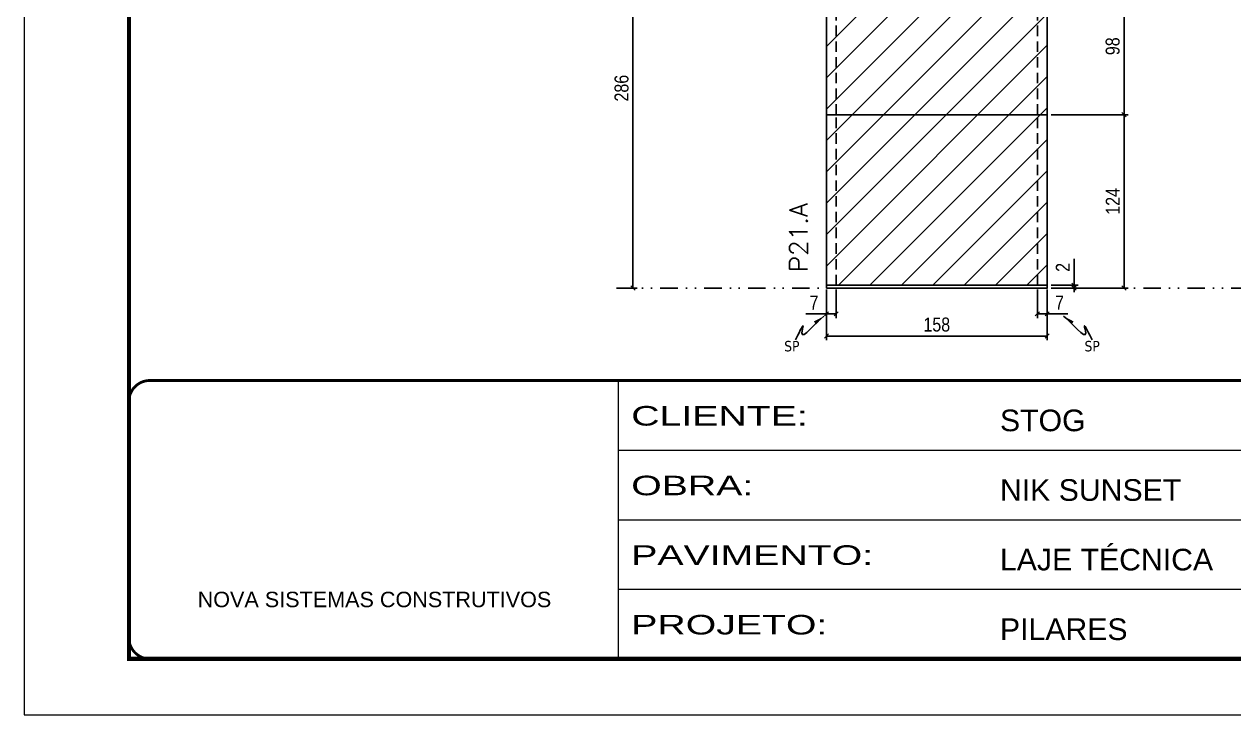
# Model space of a CAD drawing. Extents: x 808 to 7089, y -98 to 17032.
# Drawn here: x 3992 to 4858, y 10240 to 10734 of the extents above; entities that cross this region are included whole.
import ezdxf

# ---------------------------------------------------------------- set-up
doc = ezdxf.new("R2010")
doc.units = 0
for name, pattern in [('CONTINUO', [0]), ('DASHED', [0.75, 0.5, -0.25]), ('DIVIDE2', [0.625, 0.25, -0.125, 0, -0.125, 0, -0.125]), ('HIDDEN', [0.375, 0.25, -0.125])]:
    doc.linetypes.add(name, pattern=pattern)
for name, color, linetype in [('COTA', 241, 'Continuous'), ('Nível', 160, 'Continuous'), ('Painéis', 200, 'Continuous'), ('Sarrafo de Pressão', 42, 'HIDDEN'), ('texto', 7, 'Continuous')]:
    doc.layers.add(name, color=color, linetype=linetype)
for name, color, linetype, lineweight in [('Folhas', 255, 'Continuous', 9), ('REAPROVEITAMENTO', 251, 'Continuous', 9), ('SARRAFO DE PRESSAO', 251, 'DASHED', 9), ('Texto Seção', 7, 'Continuous', 15)]:
    doc.layers.add(name, color=color, linetype=linetype, lineweight=lineweight)
doc.styles.add('ARIAL', font='arial.ttf')
doc.styles.add('COTA TECNICA', font='techl___.ttf', dxfattribs={"height": 10})
doc.styles.add('COTA TECNICA-50', font='techl___.ttf', dxfattribs={"height": 10})
doc.styles.add('REGUA-120', font='ROMANS.shx', dxfattribs={"height": 15})
doc.styles.get("Standard").update_dxf_attribs({"font": 'arial.ttf'})
doc.styles.add('Tecnologia', font='')
doc.styles.get('Tecnologia').set_extended_font_data('Forgotten Futurist')
doc.dimstyles.new('COTA PAINEL-50', dxfattribs={"dimtxt": 10, "dimasz": 3, "dimexe": 3, "dimexo": 3, "dimgap": 3, "dimtad": 1, "dimdec": 1, "dimzin": 12, "dimdsep": 46, "dimtxsty": 'COTA TECNICA-50', "dimblk1": 'OBLIQUE', "dimblk2": 'OBLIQUE', "dimsah": 1, "dimcen": 0.9, "dimclrd": 4, "dimclre": 4, "dimclrt": 240, "dimadec": 1, "dimazin": 3, "dimtfac": 1, "dimtdec": 1, "dimtmove": 0, "dimatfit": 3, "dimfxl": 1, "dimtolj": 1, "dimtzin": 12, "dimarcsym": 0})
doc.dimstyles.new('PAINEL', dxfattribs={"dimtxt": 10, "dimasz": 3, "dimexe": 3, "dimexo": 3, "dimgap": 3, "dimtad": 1, "dimdec": 1, "dimzin": 12, "dimdsep": 46, "dimtxsty": 'COTA TECNICA', "dimblk1": 'OBLIQUE', "dimblk2": 'OBLIQUE', "dimsah": 1, "dimcen": 0.9, "dimclrd": 4, "dimclre": 4, "dimclrt": 240, "dimadec": 1, "dimazin": 3, "dimtfac": 1, "dimtdec": 1, "dimtmove": 0, "dimatfit": 3, "dimfxl": 1, "dimtolj": 1, "dimtzin": 12, "dimarcsym": 0})
doc.dimstyles.get("Standard").update_dxf_attribs({"dimtxt": 0.18, "dimasz": 0.18, "dimexe": 0.18, "dimexo": 0.0625, "dimgap": 0.09, "dimtad": 0, "dimtih": 1, "dimtoh": 1, "dimdec": 4, "dimzin": 0, "dimdsep": 46, "dimtxsty": 'Standard', "dimcen": 0.09, "dimadec": 0, "dimazin": 0, "dimtfac": 1, "dimtdec": 4, "dimtofl": 0, "dimtmove": 0, "dimatfit": 3, "dimfxl": 1, "dimtolj": 1, "dimtzin": 0, "dimarcsym": 0})

# ---------------------------------------------------------------- blocks, each defined once
blk = doc.blocks.new('9999999999')
at = {"color": 30, "linetype": 'CONTINUO'}
for p, q in [((98564.56, 34230.21), (98564.56, 34429.45)), ((98564.56, 34379.64), (99583.98, 34379.64)), ((98564.56, 34329.83), (99487.98, 34329.83)), ((98564.56, 34280.02), (99487.98, 34280.02))]:
    blk.add_line(p, q, dxfattribs=at)
at = {"color": 30, "linetype": 'CONTINUO', "const_width": 2}
blk.add_lwpolyline([(99583.98, 34230.21), (99583.98, 34414.45, 0.414214), (99568.98, 34429.45), (98228.98, 34429.45, 0.414214), (98213.98, 34414.45), (98213.98, 34245.21, 0.414214), (98228.98, 34230.21), (99583.98, 34230.21)], format="xyb", dxfattribs=at)
at = {"layer": 'Folhas'}
blk.add_lwpolyline([(98138.98, 34190.21), (99623.98, 34190.21), (99623.98, 35240.21), (98138.98, 35240.21)], close=True, dxfattribs=at)
at = {"layer": 'Folhas', "color": 30, "const_width": 3}
blk.add_lwpolyline([(98213.98, 34230.21), (99583.98, 34230.21), (99583.98, 35200.21), (98213.98, 35200.21)], close=True, dxfattribs=at)
at = {"color": 7, "linetype": 'Continuous', "ltscale": 5, "style": 'ARIAL'}
for s, height, p in [('STOG', 15.483, (98837.68, 34393.13)), ('NIK SUNSET', 15.483, (98837.68, 34343.32)), ('LAJE TÉCNICA', 15.4829, (98837.68, 34293.51)), ('NOVA SISTEMAS CONSTRUTIVOS', 11.0592, (98263.19, 34267.21)), ('PILARES', 15.483, (98837.68, 34243.7))]:
    blk.add_text(s, height=height, dxfattribs=at).set_placement(p)
at = {"layer": 'Folhas', "color": 7, "style": 'Tecnologia', "width": 1.5}
for s, p in [('CLIENTE:', (98573.65, 34397.17)), ('OBRA:', (98573.65, 34347.31)), ('PAVIMENTO:', (98573.65, 34297.5)), ('PROJETO:', (98573.65, 34247.69))]:
    blk.add_text(s, height=14, dxfattribs=at).set_placement(p)
blk = doc.blocks.new('_Oblique')
at = {"color": 0, "linetype": 'ByBlock', "lineweight": -2}
blk.add_line((-0.5, -0.5), (0.5, 0.5), dxfattribs=at)
blk = doc.blocks.new('*D754')
at = {"layer": 'COTA', "color": 4, "lineweight": -2, "transparency": 16777216}
for p, q in [((4418.71, 10831.02), (4430.57, 10831.02)), ((4427.57, 10545.02), (4427.57, 10831.02)), ((4418.71, 10545.02), (4430.57, 10545.02))]:
    blk.add_line(p, q, dxfattribs=at)
at = {"layer": 'Defpoints', "color": 0, "transparency": 16777216}
for p in [(4415.71, 10831.02), (4427.57, 10831.02), (4415.71, 10545.02)]:
    blk.add_point(p, dxfattribs=at)
at = {"layer": 'COTA', "color": 4, "lineweight": -2, "transparency": 16777216, "xscale": 3, "yscale": 3, "zscale": 3}
for p, rotation in [((4427.57, 10831.02), 90), ((4427.57, 10545.02), 270)]:
    blk.add_blockref('_Oblique', p, dxfattribs=dict(at, rotation=rotation))
at = {"layer": 'COTA', "color": 240, "transparency": 16777216, "insert": (4419.44, 10688.02), "char_height": 10, "attachment_point": 5, "rotation": 90, "style": 'COTA TECNICA-50'}
blk.add_mtext('\\A1;286', dxfattribs=at)
blk = doc.blocks.new('*D718')
at = {"layer": 'COTA', "color": 4, "lineweight": -2, "transparency": 16777216}
for p, q in [((4566.12, 10544.02), (4566.12, 10507.65)), ((4724.12, 10544.02), (4724.12, 10507.65)), ((4724.12, 10510.65), (4566.12, 10510.65))]:
    blk.add_line(p, q, dxfattribs=at)
at = {"layer": 'Defpoints', "color": 0, "transparency": 16777216}
for p in [(4566.12, 10547.02), (4724.12, 10547.02), (4566.12, 10510.65)]:
    blk.add_point(p, dxfattribs=at)
at = {"layer": 'COTA', "color": 4, "lineweight": -2, "transparency": 16777216, "xscale": 3, "yscale": 3, "zscale": 3, "rotation": 180}
blk.add_blockref('_Oblique', (4566.12, 10510.65), dxfattribs=at)
at = {"layer": 'COTA', "color": 4, "lineweight": -2, "transparency": 16777216, "xscale": 3, "yscale": 3, "zscale": 3}
blk.add_blockref('_Oblique', (4724.12, 10510.65), dxfattribs=at)
at = {"layer": 'COTA', "color": 240, "transparency": 16777216, "insert": (4645.12, 10518.79), "char_height": 10, "attachment_point": 5, "style": 'COTA TECNICA'}
blk.add_mtext('\\A1;158', dxfattribs=at)
blk = doc.blocks.new('*D719')
at = {"layer": 'COTA', "color": 4, "lineweight": -2, "transparency": 16777216}
for p, q in [((4717.12, 10544.02), (4717.12, 10523.5)), ((4724.12, 10542.02), (4724.12, 10523.5)), ((4717.12, 10526.5), (4724.12, 10526.5)), ((4724.12, 10526.5), (4738.85, 10526.5))]:
    blk.add_line(p, q, dxfattribs=at)
at = {"layer": 'Defpoints', "color": 0, "transparency": 16777216}
for p in [(4717.12, 10547.02), (4724.12, 10545.02), (4724.12, 10526.5)]:
    blk.add_point(p, dxfattribs=at)
at = {"layer": 'COTA', "color": 4, "lineweight": -2, "transparency": 16777216, "xscale": 3, "yscale": 3, "zscale": 3, "rotation": 180}
blk.add_blockref('_Oblique', (4717.12, 10526.5), dxfattribs=at)
at = {"layer": 'COTA', "color": 4, "lineweight": -2, "transparency": 16777216, "xscale": 3, "yscale": 3, "zscale": 3}
blk.add_blockref('_Oblique', (4724.12, 10526.5), dxfattribs=at)
at = {"layer": 'COTA', "color": 240, "transparency": 16777216, "insert": (4732.99, 10534.58), "char_height": 10, "attachment_point": 5, "style": 'COTA TECNICA-50'}
blk.add_mtext('\\A1;7', dxfattribs=at)
blk = doc.blocks.new('*D720')
at = {"layer": 'COTA', "color": 4, "lineweight": -2, "transparency": 16777216}
for p, q in [((4566.12, 10542.02), (4566.12, 10523.5)), ((4573.12, 10544.02), (4573.12, 10523.5)), ((4566.12, 10526.5), (4551.39, 10526.5)), ((4573.12, 10526.5), (4566.12, 10526.5))]:
    blk.add_line(p, q, dxfattribs=at)
at = {"layer": 'Defpoints', "color": 0, "transparency": 16777216}
for p in [(4566.12, 10545.02), (4573.12, 10547.02), (4566.12, 10526.5)]:
    blk.add_point(p, dxfattribs=at)
at = {"layer": 'COTA', "color": 4, "lineweight": -2, "transparency": 16777216, "xscale": 3, "yscale": 3, "zscale": 3, "rotation": 180}
blk.add_blockref('_Oblique', (4566.12, 10526.5), dxfattribs=at)
at = {"layer": 'COTA', "color": 4, "lineweight": -2, "transparency": 16777216, "xscale": 3, "yscale": 3, "zscale": 3}
blk.add_blockref('_Oblique', (4573.12, 10526.5), dxfattribs=at)
at = {"layer": 'COTA', "color": 240, "transparency": 16777216, "insert": (4557.25, 10534.58), "char_height": 10, "attachment_point": 5, "style": 'COTA TECNICA-50'}
blk.add_mtext('\\A1;7', dxfattribs=at)
blk = doc.blocks.new('*D721')
at = {"layer": 'COTA', "color": 4, "linetype": 'ByBlock', "lineweight": -2, "transparency": 16777216}
for p, q in [((4727.12, 10669.02), (4782.2, 10669.02)), ((4779.2, 10545.02), (4779.2, 10669.02)), ((4727.12, 10545.02), (4782.2, 10545.02))]:
    blk.add_line(p, q, dxfattribs=at)
at = {"layer": 'Defpoints', "color": 0, "linetype": 'ByBlock', "transparency": 16777216}
for p in [(4724.12, 10669.02), (4779.2, 10669.02), (4724.12, 10545.02)]:
    blk.add_point(p, dxfattribs=at)
at = {"layer": 'COTA', "color": 4, "linetype": 'ByBlock', "lineweight": -2, "transparency": 16777216, "xscale": 3, "yscale": 3, "zscale": 3}
for p, rotation in [((4779.2, 10669.02), 90), ((4779.2, 10545.02), 270)]:
    blk.add_blockref('_Oblique', p, dxfattribs=dict(at, rotation=rotation))
at = {"layer": 'COTA', "color": 240, "linetype": 'ByBlock', "transparency": 16777216, "insert": (4771.13, 10607.02), "char_height": 10, "attachment_point": 5, "rotation": 90, "style": 'COTA TECNICA'}
blk.add_mtext('\\A1;124', dxfattribs=at)
blk = doc.blocks.new('*D722')
at = {"layer": 'COTA', "color": 4, "lineweight": -2, "transparency": 16777216}
for p, q in [((4743.38, 10547.02), (4743.38, 10565.82)), ((4727.12, 10547.02), (4746.38, 10547.02)), ((4727.12, 10545.02), (4746.38, 10545.02)), ((4743.38, 10545.02), (4743.38, 10547.02)), ((4743.38, 10545.02), (4743.38, 10542.02))]:
    blk.add_line(p, q, dxfattribs=at)
at = {"layer": 'Defpoints', "color": 0, "transparency": 16777216}
for p in [(4724.12, 10547.02), (4724.12, 10545.02), (4743.38, 10545.02)]:
    blk.add_point(p, dxfattribs=at)
at = {"layer": 'COTA', "color": 4, "lineweight": -2, "transparency": 16777216, "xscale": 3, "yscale": 3, "zscale": 3}
for p, rotation in [((4743.38, 10547.02), 270), ((4743.38, 10545.02), 90)]:
    blk.add_blockref('_Oblique', p, dxfattribs=dict(at, rotation=rotation))
at = {"layer": 'COTA', "color": 240, "transparency": 16777216, "insert": (4735.38, 10559.76), "char_height": 10, "attachment_point": 5, "rotation": 90, "style": 'COTA TECNICA-50'}
blk.add_mtext('\\A1;2', dxfattribs=at)
blk = doc.blocks.new('*D723')
at = {"layer": 'COTA', "color": 4, "linetype": 'ByBlock', "lineweight": -2, "transparency": 16777216}
for p, q in [((4727.12, 10669.02), (4782.2, 10669.02)), ((4779.2, 10545.02), (4779.2, 10669.02)), ((4727.12, 10545.02), (4782.2, 10545.02))]:
    blk.add_line(p, q, dxfattribs=at)
at = {"layer": 'Defpoints', "color": 0, "linetype": 'ByBlock', "transparency": 16777216}
for p in [(4724.12, 10669.02), (4779.2, 10669.02), (4724.12, 10545.02)]:
    blk.add_point(p, dxfattribs=at)
at = {"layer": 'COTA', "color": 4, "linetype": 'ByBlock', "lineweight": -2, "transparency": 16777216, "xscale": 3, "yscale": 3, "zscale": 3}
for p, rotation in [((4779.2, 10669.02), 90), ((4779.2, 10545.02), 270)]:
    blk.add_blockref('_Oblique', p, dxfattribs=dict(at, rotation=rotation))
at = {"layer": 'COTA', "color": 240, "linetype": 'ByBlock', "transparency": 16777216, "insert": (4771.13, 10607.02), "char_height": 10, "attachment_point": 5, "rotation": 90, "style": 'COTA TECNICA'}
blk.add_mtext('\\A1;124', dxfattribs=at)
blk = doc.blocks.new('*D724')
at = {"layer": 'COTA', "color": 4, "lineweight": -2, "transparency": 16777216}
for p, q in [((4727.12, 10767.02), (4782.2, 10767.02)), ((4779.2, 10669.02), (4779.2, 10767.02)), ((4727.12, 10669.02), (4782.2, 10669.02))]:
    blk.add_line(p, q, dxfattribs=at)
at = {"layer": 'Defpoints', "color": 0, "transparency": 16777216}
for p in [(4724.12, 10767.02), (4779.2, 10767.02), (4724.12, 10669.02)]:
    blk.add_point(p, dxfattribs=at)
at = {"layer": 'COTA', "color": 4, "lineweight": -2, "transparency": 16777216, "xscale": 3, "yscale": 3, "zscale": 3}
for p, rotation in [((4779.2, 10767.02), 90), ((4779.2, 10669.02), 270)]:
    blk.add_blockref('_Oblique', p, dxfattribs=dict(at, rotation=rotation))
at = {"layer": 'COTA', "color": 240, "transparency": 16777216, "insert": (4771.1, 10718.02), "char_height": 10, "attachment_point": 5, "rotation": 90, "style": 'COTA TECNICA-50'}
blk.add_mtext('\\A1;98', dxfattribs=at)

msp = doc.modelspace()

# ---------------------------------------------------------------- hatches: boundary and pattern name
at = {"layer": 'REAPROVEITAMENTO', "linetype": 'ByBlock'}
h = msp.add_hatch(dxfattribs=at)
h.set_pattern_fill('ANSI31', color=256, scale=5, style=2)
h.set_pattern_definition([(45, (975.945, 1492.612), (-11.22532, 11.22532), [])])
h.paths.add_polyline_path([(4724.12, 10767.02), (4566.12, 10767.02), (4566.12, 10547.02), (4724.12, 10547.02)])

# ---------------------------------------------------------------- linework, layer by layer
at = {"layer": 'Nível', "color": 4, "linetype": 'DIVIDE2', "ltscale": 50}
msp.add_line((4415.71, 10545.02), (5436.67, 10545.02), dxfattribs=at)
at = {"layer": 'Painéis'}
for points in [[(4566.12, 10767.02), (4724.12, 10767.02), (4724.12, 10669.02), (4566.12, 10669.02)], [(4566.12, 10669.02), (4724.12, 10669.02), (4724.12, 10547.02), (4566.12, 10547.02)], [(4566.12, 10545.02), (4724.12, 10545.02), (4724.12, 10547.02), (4566.12, 10547.02)]]:
    msp.add_lwpolyline(points, close=True, dxfattribs=at)
at = {"layer": 'Sarrafo de Pressão', "ltscale": 30}
for p, q in [((4573.12, 10669.02), (4573.12, 10767.02)), ((4717.12, 10669.02), (4717.12, 10767.02)), ((4573.12, 10547.02), (4573.12, 10669.02)), ((4717.12, 10547.02), (4717.12, 10669.02))]:
    msp.add_line(p, q, dxfattribs=at)

# ---------------------------------------------------------------- block references
at = {"layer": 'SARRAFO DE PRESSAO', "color": 6, "linetype": 'ByBlock'}
msp.add_blockref('9999999999', (-94147.31, -23950.6), dxfattribs=at)

# ---------------------------------------------------------------- texts
at = {"layer": 'texto', "color": 0, "char_height": 7.5, "attachment_point": 5}
for insert in [(4541.34, 10503.34), (4756.37, 10503.34)]:
    msp.add_mtext('{\\fTahoma|b0|i0|c0|p34;\\C4;SP}', dxfattribs=dict(at, insert=insert))
at = {"layer": 'Texto Seção', "insert": (4552.65, 10556.27), "char_height": 13, "width": 285.3299, "attachment_point": 7, "rotation": 90, "style": 'REGUA-120'}
msp.add_mtext('P21.A', dxfattribs=at)

# ---------------------------------------------------------------- dimensions: what is measured, and where the dimension line sits
at = {"layer": 'COTA'}
for base, p1, p2, angle, picture, middle in [((4427.57, 10831.02), (4415.71, 10545.02), (4415.71, 10831.02), 90, '*D754', (4419.44, 10688.02)), ((4779.2, 10767.02), (4724.12, 10669.02), (4724.12, 10767.02), 90, '*D724', (4771.1, 10718.02)), ((4566.12, 10526.5), (4573.12, 10547.02), (4566.12, 10545.02), 180, '*D720', (4557.25, 10534.58))]:
    dim = msp.add_linear_dim(base=base, p1=p1, p2=p2, angle=angle, dimstyle='COTA PAINEL-50', dxfattribs=at)
    dim.commit()
    dim.dimension.update_dxf_attribs({"geometry": picture, "text_midpoint": middle})
at = {"layer": 'COTA', "linetype": 'ByBlock'}
for picture in ['*D721', '*D723']:
    dim = msp.add_aligned_dim(p1=(4724.12, 10545.02), p2=(4724.12, 10669.02), distance=-55.08, dimstyle='PAINEL', dxfattribs=at)
    dim.commit()
    dim.dimension.update_dxf_attribs({"geometry": picture, "text_midpoint": (4771.13, 10607.02)})
at = {"layer": 'COTA'}
dim = msp.add_linear_dim(base=(4743.38, 10545.02), p1=(4724.12, 10547.02), p2=(4724.12, 10545.02), angle=90, dimstyle='COTA PAINEL-50', dxfattribs=at)
dim.commit()
dim.dimension.update_dxf_attribs({"geometry": '*D722', "text_midpoint": (4743.38, 10559.76), "dimtype": 160})
dim = msp.add_linear_dim(base=(4566.12, 10510.65), p1=(4724.12, 10547.02), p2=(4566.12, 10547.02), angle=180, dimstyle='PAINEL', override={"dimarcsym": 2}, dxfattribs=at)
dim.commit()
dim.dimension.update_dxf_attribs({"geometry": '*D718', "text_midpoint": (4645.12, 10518.79)})
dim = msp.add_linear_dim(base=(4724.12, 10526.5), p1=(4717.12, 10547.02), p2=(4724.12, 10545.02), dimstyle='COTA PAINEL-50', dxfattribs=at)
dim.commit()
dim.dimension.update_dxf_attribs({"geometry": '*D719', "text_midpoint": (4732.99, 10534.58)})

# ---------------------------------------------------------------- leaders
at = {"layer": 'COTA', "path_type": 1}
for points in [[(4564.29, 10524.83), (4548.51, 10513), (4549.43, 10517.81), (4543.88, 10508.03)], [(4735.95, 10524.83), (4751.73, 10513), (4750.81, 10517.81), (4756.36, 10508.03)]]:
    msp.add_leader(points, dimstyle='Standard', override={"dimasz": 8}, dxfattribs=at)

doc.saveas('drawing.dxf')
